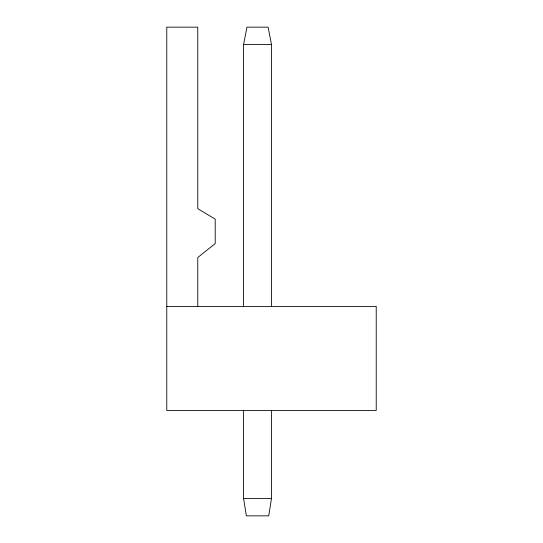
<?xml version="1.0" encoding="UTF-8"?>
<svg xmlns="http://www.w3.org/2000/svg" width="543" height="543" viewBox="0 0 543 543"><rect width="100%" height="100%" fill="white"/><g stroke="black" fill="none" stroke-linecap="round" stroke-linejoin="round"><path stroke-width="0.81" d="M271.5 410.182L271.5 498.399L268.71 515.85L246.366 515.85L243.576 498.399L243.576 410.182M243.576 306.7L243.576 44.601L246.956 27.15L268.12 27.15L271.5 44.601L271.5 306.7M243.576 44.601L271.5 44.601M166.776 306.408L376.224 306.408L376.224 410.433L166.776 410.433L166.776 27.15L197.761 27.15L197.761 208.668L215.211 219.141L215.211 243.576L197.761 257.538L197.761 306.408M243.576 498.399L271.5 498.399"/></g></svg>
